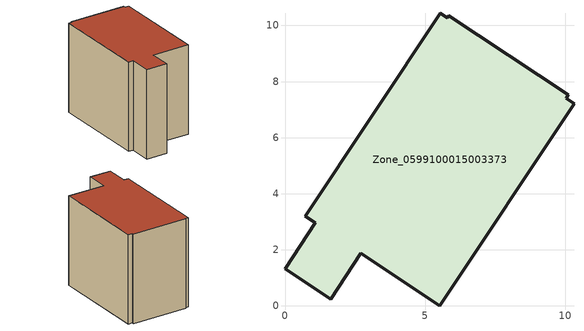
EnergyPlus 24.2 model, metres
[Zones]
Zone_0599100015003373
 floor ground (C_G): 10.02,7.4 10.3,7.21 5.52,0 2.71,1.87 1.64,0.24 0,1.33 1.08,2.96 0.73,3.19 5.54,10.44 5.79,10.27 5.84,10.34 10.09,7.52 z0.8
 wall outside (C_F): 0,1.33 1.64,0.24 2.71,1.87 5.52,0 10.3,7.21 10.02,7.4 10.09,7.52 5.84,10.34 5.79,10.27 5.54,10.44 0.73,3.19 1.08,2.96 0,1.33 z0.8:8.78
 roof outside (C_R): 10.09,7.52 5.84,10.34 5.79,10.27 5.54,10.44 0.73,3.19 1.08,2.96 0,1.33 1.64,0.24 2.71,1.87 5.52,0 10.3,7.21 10.02,7.4 z8.78
[BUILDING]
Pand.0599100015003373: North Axis=0; Terrain=City; Loads Convergence Tolerance Value=0.04; Temperature Convergence Tolerance Value=0.4; Solar Distribution=FullExterior; Maximum Number of Warmup Days=25; Minimum Number of Warmup Days=1
[Site:Location]
Rotterdam.The.Hague.AP_ZH_NLD Design_Conditions: Latitude=51.96; Longitude=4.45; Time Zone=1; Elevation=-4.5
[SITE:GROUNDTEMPERATURE:BUILDINGSURFACE]
18, 18, 18, 18, 18, 18, 18, 18, 18, 18, 18, 18
[MATERIAL] Thermal Absorptance=0.9; Solar Absorptance=0.7; Visible Absorptance=0.7
Name | Roughness | Thickness | Conductivity | Density | Specific Heat
G.TC.1965-1974 | MediumSmooth | 0.15 | 0.882353 | 540 | 1210
F.TC.1965-1974 | Rough | 0.3 | 0.697674 | 1920 | 840
R.TC.1965-1974 | MediumRough | 0.2 | 0.232558 | 1500 | 1000
[CONSTRUCTION]
C_G: G.TC.1965-1974
C_F: F.TC.1965-1974
C_R: R.TC.1965-1974
[ZONE]
Zone_0599100015003373: Type=1; Multiplier=1; Ceiling Height=Autocalculate; Volume=Autocalculate; Floor Area=autocalculate; Part of Total Floor Area=Yes
[ZONEINFILTRATION:DESIGNFLOWRATE]
Infil_Zone_0599100015003373: Zone or ZoneList or Space or SpaceList=Zone_0599100015003373; Schedule=AlwaysOn; Design Flow Rate Calculation Method=Flow/Area; Flow Rate per Floor Area=0.003; Constant Term Coefficient=1; Temperature Term Coefficient=0; Velocity Term Coefficient=0; Velocity Squared Term Coefficient=0
[HVACTEMPLATE:ZONE:IDEALLOADSAIRSYSTEM]
Zone_0599100015003373: Maximum Heating Supply Air Temperature=50; Minimum Cooling Supply Air Temperature=13; Maximum Heating Supply Air Humidity Ratio=0.0156; Minimum Cooling Supply Air Humidity Ratio=0.0077; Heating Limit=NoLimit; Cooling Limit=NoLimit; Dehumidification Control Type=ConstantSensibleHeatRatio; Cooling Sensible Heat Ratio=0.7; Dehumidification Setpoint=60; Humidification Control Type=None; Humidification Setpoint=30; Outdoor Air Method=None; Outdoor Air Flow Rate per Person=0.00944; Outdoor Air Flow Rate per Zone Floor Area=0; Outdoor Air Flow Rate per Zone=0; Demand Controlled Ventilation Type=None; Outdoor Air Economizer Type=NoEconomizer; Heat Recovery Type=None; Sensible Heat Recovery Effectiveness=0.7; Latent Heat Recovery Effectiveness=0.65
[ZONECONTROL:THERMOSTAT]
ThermostatControl_Zone_0599100015003373: Zone or ZoneList=Zone_0599100015003373; Control Type Schedule=DualSetpointControlType; Control 1=Thermostat_Zone_0599100015003373; Temperature Difference Between Cutout And Setpoint=0
[THERMOSTATSETPOINT:DUALSETPOINT]
Thermostat_Zone_0599100015003373: Heating Setpoint Temperature Schedule=HeatingSetpoint_Zone_0599100015003373; Cooling Setpoint Temperature Schedule=CoolingSetpoint_Zone_0599100015003373
[SCHEDULE:COMPACT]
HeatingSetpoint_Zone_0599100015003373: Through: 12/31, For: AllDays, Until: 24:00, 21
CoolingSetpoint_Zone_0599100015003373: Through: 12/31, For: AllDays, Until: 24:00, 24
DualSetpointControlType: Through: 12/31, For: AllDays, Until: 24:00, 4
AlwaysOn: Through: 12/31, For: AllDays, Until: 24:00, 1
